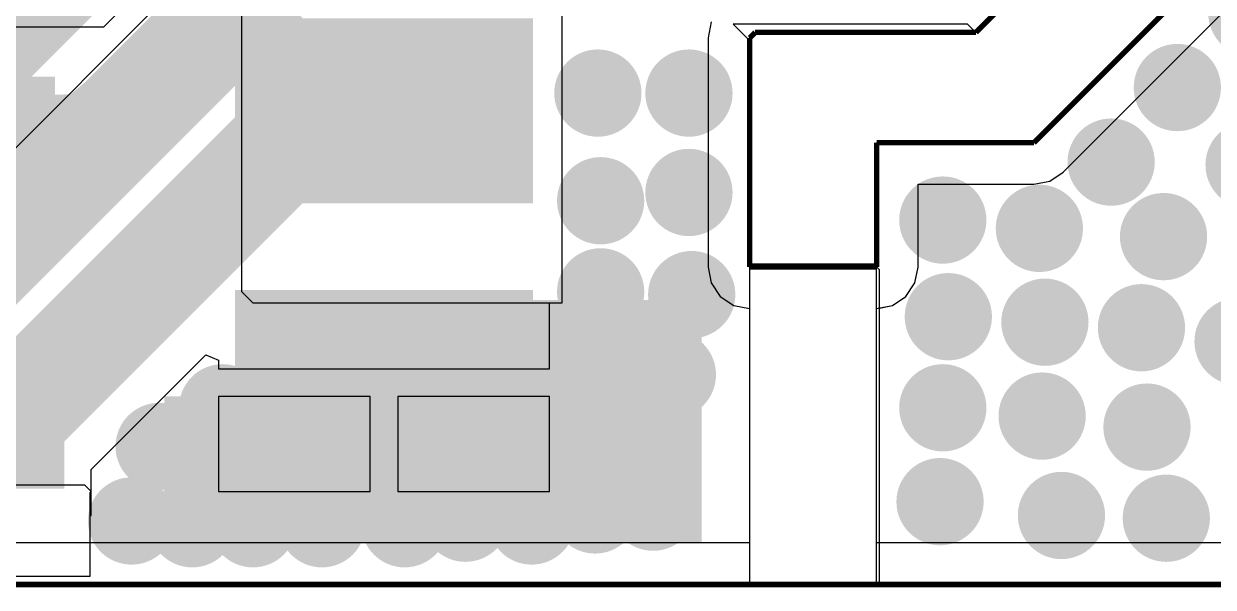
# Model space of a CAD drawing. Extents: x 56.2 to 141.8, y 48 to 96.4.
# Drawn here: x 84.3 to 95.25, y 47.96 to 53.14 of the extents above; entities that cross this region are included whole.
import ezdxf

# ---------------------------------------------------------------- set-up
doc = ezdxf.new("R2010")
doc.units = 0
doc.header["$MEASUREMENT"] = 0
for name, color, linetype in [('BOTTOMLAYER', 5, 'CONTINUOUS'), ('BOTTOMSOLDER', 6, 'CONTINUOUS'), ('KEEPOUTLAYER', 6, 'CONTINUOUS'), ('MULTILAYER', 9, 'CONTINUOUS'), ('TOPLAYER', 1, 'CONTINUOUS'), ('TOPPASTE', 8, 'CONTINUOUS'), ('TOPSOLDER', 216, 'CONTINUOUS')]:
    doc.layers.add(name, color=color, linetype=linetype)

msp = doc.modelspace()

# ---------------------------------------------------------------- linework, layer by layer
at = {"layer": 'BOTTOMLAYER'}
for p, q in [((94.8182, 54.8132), (93.0656, 53.0606)), ((93.599, 52.0446), (95.898104, 54.343704)), ((93.869358, 51.774242), (96.168586, 54.073471)), ((82.242327, 50.015473), (85.849127, 53.622273)), ((90.62956, 53.156117), (90.600456, 53.0098)), ((92.9894, 53.1368), (90.8304, 53.1368)), ((90.8304, 53.1368), (90.9828, 52.9844)), ((93.0656, 53.0606), (92.9894, 53.1368)), ((90.600456, 53.0098), (90.600456, 50.9016)), ((90.9828, 52.9844), (90.9828, 50.927)), ((92.1512, 50.9016), (92.1512, 52.0446)), ((92.1512, 52.0446), (93.599, 52.0446)), ((93.599, 51.662256), (93.745317, 51.69136)), ((93.745317, 51.69136), (93.869358, 51.774242)), ((92.533544, 51.181), (92.533544, 51.662256)), ((92.533544, 51.662256), (93.599, 51.662256)), ((92.533544, 50.9016), (92.533544, 51.181)), ((92.1258, 50.927), (90.9828, 50.927)), ((90.9828, 50.927), (90.9828, 48.006)), ((90.9828, 50.927), (92.1258, 50.927)), ((92.1766, 50.8762), (92.1258, 50.927)), ((92.1258, 50.927), (92.1512, 50.9016)), ((90.600456, 50.9016), (90.62956, 50.755283)), ((92.1766, 47.9806), (92.1766, 50.8762)), ((92.50444, 50.755283), (92.533544, 50.9016)), ((90.62956, 50.755283), (90.712442, 50.631242)), ((92.421558, 50.631242), (92.50444, 50.755283)), ((90.712442, 50.631242), (90.836483, 50.54836)), ((92.297517, 50.54836), (92.421558, 50.631242)), ((90.836483, 50.54836), (90.9828, 50.519256)), ((90.9828, 50.519256), (90.9828, 48.362944)), ((92.1766, 50.524308), (92.297517, 50.54836)), ((92.1766, 48.362944), (92.1766, 50.524308)), ((90.9828, 48.362944), (72.802943, 48.362944)), ((96.840002, 48.362944), (92.1766, 48.362944)), ((90.9828, 48.006), (90.9574, 47.9806)), ((90.9574, 47.9806), (92.1766, 47.9806))]:
    msp.add_line(p, q, dxfattribs=at)
for points, const_width in [([(86.5146, 53.5454), (86.5146, 58.1892)], 1.000001), ([(81.4578, 50.8), (85.0646, 54.4068)], 1.5), ([(85.523123, 52.553923), (86.5146, 53.5454)], 1.000001), ([(82.0928, 49.1236), (85.523123, 52.553923)], 1.000001)]:
    msp.add_lwpolyline(points, dxfattribs=dict(at, const_width=const_width))
at = {"layer": 'BOTTOMLAYER', "const_width": 0.299999}
for points in [[(85.373124, 52.553923, 1), (85.673123, 52.553923, 1)], [(89.4358, 52.5018, 1), (89.7358, 52.5018, 1)], [(90.274, 52.5018, 1), (90.574, 52.5018, 1)], [(94.7698, 52.5526, 1), (95.0698, 52.5526, 1)], [(85.067, 52.2732, 1), (85.367, 52.2732, 1)], [(84.559, 52.087402, 1), (84.859, 52.087402, 1)], [(94.1602, 51.8668, 1), (94.4602, 51.8668, 1)], [(89.4612, 51.5112, 1), (89.7612, 51.5112, 1)], [(90.274, 51.5874, 1), (90.574, 51.5874, 1)], [(92.6108, 51.3334, 1), (92.9108, 51.3334, 1)], [(93.4998, 51.2572, 1), (93.7998, 51.2572, 1)], [(94.6428, 51.181, 1), (94.9428, 51.181, 1)], [(89.4612, 50.673, 1), (89.7612, 50.673, 1)], [(90.2994, 50.6476, 1), (90.5994, 50.6476, 1)], [(92.6616, 50.4444, 1), (92.9616, 50.4444, 1)], [(93.5506, 50.3936, 1), (93.8506, 50.3936, 1)], [(94.4396, 50.3428, 1), (94.7396, 50.3428, 1)], [(95.3286, 50.2158, 1), (95.6286, 50.2158, 1)], [(90.1216, 49.911, 1), (90.4216, 49.911, 1)], [(89.385, 49.7332, 1), (89.685, 49.7332, 1)], [(85.9814, 49.6062, 1), (86.2814, 49.6062, 1)], [(92.6108, 49.6062, 1), (92.9108, 49.6062, 1)], [(93.5252, 49.53, 1), (93.8252, 49.53, 1)], [(94.4904, 49.4284, 1), (94.7904, 49.4284, 1)], [(89.9184, 49.3268, 1), (90.2184, 49.3268, 1)], [(85.3972, 49.2506, 1), (85.6972, 49.2506, 1)], [(89.3088, 49.1998, 1), (89.6088, 49.1998, 1)], [(86.845, 49.149, 1), (87.145, 49.149, 1)], [(87.5308, 49.0982, 1), (87.8308, 49.0982, 1)], [(88.1404, 49.0982, 1), (88.4404, 49.0982, 1)], [(86.1846, 49.022, 1), (86.4846, 49.022, 1)], [(88.7754, 49.0728, 1), (89.0754, 49.0728, 1)], [(89.4104, 48.6664, 1), (89.7104, 48.6664, 1)], [(89.9438, 48.6918, 1), (90.2438, 48.6918, 1)], [(92.5854, 48.7426, 1), (92.8854, 48.7426, 1)], [(85.1432, 48.5648, 1), (85.4432, 48.5648, 1)], [(85.702, 48.5394, 1), (86.002, 48.5394, 1)], [(86.2608, 48.5394, 1), (86.5608, 48.5394, 1)], [(86.8958, 48.5394, 1), (87.1958, 48.5394, 1)], [(87.6578, 48.5394, 1), (87.9578, 48.5394, 1)], [(88.2166, 48.5902, 1), (88.5166, 48.5902, 1)], [(88.8262, 48.5648, 1), (89.1262, 48.5648, 1)], [(93.703, 48.6156, 1), (94.003, 48.6156, 1)], [(94.6682, 48.5902, 1), (94.9682, 48.5902, 1)]]:
    msp.add_lwpolyline(points, format="xyb", close=True, dxfattribs=at)
at = {"layer": 'BOTTOMSOLDER', "const_width": 0.401599}
for points in [[(95.4048, 53.2384, 1), (95.8064, 53.2384, 1)], [(85.322324, 52.553923, 1), (85.723923, 52.553923, 1)], [(89.385, 52.5018, 1), (89.7866, 52.5018, 1)], [(90.2232, 52.5018, 1), (90.6248, 52.5018, 1)], [(94.719, 52.5526, 1), (95.1206, 52.5526, 1)], [(85.0162, 52.2732, 1), (85.4178, 52.2732, 1)], [(84.5082, 52.087402, 1), (84.9098, 52.087402, 1)], [(94.1094, 51.8668, 1), (94.511, 51.8668, 1)], [(95.3794, 51.8414, 1), (95.781, 51.8414, 1)], [(89.4104, 51.5112, 1), (89.812, 51.5112, 1)], [(90.2232, 51.5874, 1), (90.6248, 51.5874, 1)], [(92.56, 51.3334, 1), (92.9616, 51.3334, 1)], [(93.449, 51.2572, 1), (93.8506, 51.2572, 1)], [(94.592, 51.181, 1), (94.9936, 51.181, 1)], [(83.7716, 51.0794, 1), (84.1732, 51.0794, 1)], [(89.4104, 50.673, 1), (89.812, 50.673, 1)], [(90.2486, 50.6476, 1), (90.6502, 50.6476, 1)], [(92.6108, 50.4444, 1), (93.0124, 50.4444, 1)], [(93.4998, 50.3936, 1), (93.9014, 50.3936, 1)], [(94.3888, 50.3428, 1), (94.7904, 50.3428, 1)], [(95.2778, 50.2158, 1), (95.6794, 50.2158, 1)], [(90.0708, 49.911, 1), (90.4724, 49.911, 1)], [(89.3342, 49.7332, 1), (89.7358, 49.7332, 1)], [(85.9306, 49.6062, 1), (86.3322, 49.6062, 1)], [(92.56, 49.6062, 1), (92.9616, 49.6062, 1)], [(93.4744, 49.53, 1), (93.876, 49.53, 1)], [(94.4396, 49.4284, 1), (94.8412, 49.4284, 1)], [(89.8676, 49.3268, 1), (90.2692, 49.3268, 1)], [(85.3464, 49.2506, 1), (85.748, 49.2506, 1)], [(89.258, 49.1998, 1), (89.6596, 49.1998, 1)], [(86.7942, 49.149, 1), (87.1958, 49.149, 1)], [(87.48, 49.0982, 1), (87.8816, 49.0982, 1)], [(88.0896, 49.0982, 1), (88.4912, 49.0982, 1)], [(86.1338, 49.022, 1), (86.5354, 49.022, 1)], [(88.7246, 49.0728, 1), (89.1262, 49.0728, 1)], [(89.3596, 48.6664, 1), (89.7612, 48.6664, 1)], [(89.893, 48.6918, 1), (90.2946, 48.6918, 1)], [(92.5346, 48.7426, 1), (92.9362, 48.7426, 1)], [(85.0924, 48.5648, 1), (85.494, 48.5648, 1)], [(88.1658, 48.5902, 1), (88.5674, 48.5902, 1)], [(88.7754, 48.5648, 1), (89.177, 48.5648, 1)], [(93.6522, 48.6156, 1), (94.0538, 48.6156, 1)], [(94.6174, 48.5902, 1), (95.019, 48.5902, 1)], [(85.6512, 48.5394, 1), (86.0528, 48.5394, 1)], [(86.21, 48.5394, 1), (86.6116, 48.5394, 1)], [(86.845, 48.5394, 1), (87.2466, 48.5394, 1)], [(87.607, 48.5394, 1), (88.0086, 48.5394, 1)]]:
    msp.add_lwpolyline(points, format="xyb", close=True, dxfattribs=at)
at = {"layer": 'KEEPOUTLAYER', "const_width": 0.05}
for points in [[(93.0656, 53.0606), (94.8182, 54.8132)], [(93.599, 52.0446), (95.898228, 54.343828)], [(90.9828, 53.0098), (91.0336, 53.0606)], [(90.9828, 50.9016), (90.9828, 53.0098)], [(91.0336, 53.0606), (93.0656, 53.0606)], [(92.1512, 51.181), (92.1512, 52.0446)], [(92.1512, 52.0446), (93.599, 52.0446)], [(92.1512, 50.9016), (92.1512, 51.181)], [(90.9828, 50.9016), (92.1512, 50.9016)], [(69.4436, 47.9806), (131.6482, 47.9806)]]:
    msp.add_lwpolyline(points, dxfattribs=at)
at = {"layer": 'MULTILAYER', "const_width": 0.299999}
for points in [[(85.373124, 52.553923, 1), (85.673123, 52.553923, 1)], [(89.4358, 52.5018, 1), (89.7358, 52.5018, 1)], [(90.274, 52.5018, 1), (90.574, 52.5018, 1)], [(94.7698, 52.5526, 1), (95.0698, 52.5526, 1)], [(85.067, 52.2732, 1), (85.367, 52.2732, 1)], [(84.559, 52.087402, 1), (84.859, 52.087402, 1)], [(94.1602, 51.8668, 1), (94.4602, 51.8668, 1)], [(89.4612, 51.5112, 1), (89.7612, 51.5112, 1)], [(90.274, 51.5874, 1), (90.574, 51.5874, 1)], [(92.6108, 51.3334, 1), (92.9108, 51.3334, 1)], [(93.4998, 51.2572, 1), (93.7998, 51.2572, 1)], [(94.6428, 51.181, 1), (94.9428, 51.181, 1)], [(89.4612, 50.673, 1), (89.7612, 50.673, 1)], [(90.2994, 50.6476, 1), (90.5994, 50.6476, 1)], [(92.6616, 50.4444, 1), (92.9616, 50.4444, 1)], [(93.5506, 50.3936, 1), (93.8506, 50.3936, 1)], [(94.4396, 50.3428, 1), (94.7396, 50.3428, 1)], [(95.3286, 50.2158, 1), (95.6286, 50.2158, 1)], [(90.1216, 49.911, 1), (90.4216, 49.911, 1)], [(89.385, 49.7332, 1), (89.685, 49.7332, 1)], [(85.9814, 49.6062, 1), (86.2814, 49.6062, 1)], [(92.6108, 49.6062, 1), (92.9108, 49.6062, 1)], [(93.5252, 49.53, 1), (93.8252, 49.53, 1)], [(94.4904, 49.4284, 1), (94.7904, 49.4284, 1)], [(89.9184, 49.3268, 1), (90.2184, 49.3268, 1)], [(85.3972, 49.2506, 1), (85.6972, 49.2506, 1)], [(89.3088, 49.1998, 1), (89.6088, 49.1998, 1)], [(86.845, 49.149, 1), (87.145, 49.149, 1)], [(87.5308, 49.0982, 1), (87.8308, 49.0982, 1)], [(88.1404, 49.0982, 1), (88.4404, 49.0982, 1)], [(86.1846, 49.022, 1), (86.4846, 49.022, 1)], [(88.7754, 49.0728, 1), (89.0754, 49.0728, 1)], [(89.4104, 48.6664, 1), (89.7104, 48.6664, 1)], [(89.9438, 48.6918, 1), (90.2438, 48.6918, 1)], [(92.5854, 48.7426, 1), (92.8854, 48.7426, 1)], [(85.1432, 48.5648, 1), (85.4432, 48.5648, 1)], [(85.702, 48.5394, 1), (86.002, 48.5394, 1)], [(86.2608, 48.5394, 1), (86.5608, 48.5394, 1)], [(86.8958, 48.5394, 1), (87.1958, 48.5394, 1)], [(87.6578, 48.5394, 1), (87.9578, 48.5394, 1)], [(88.2166, 48.5902, 1), (88.5166, 48.5902, 1)], [(88.8262, 48.5648, 1), (89.1262, 48.5648, 1)], [(93.703, 48.6156, 1), (94.003, 48.6156, 1)], [(94.6682, 48.5902, 1), (94.9682, 48.5902, 1)]]:
    msp.add_lwpolyline(points, format="xyb", close=True, dxfattribs=at)
at = {"layer": 'TOPLAYER'}
for p, q in [((86.3054, 60.94809), (86.3054, 50.6768)), ((89.2556, 50.5714), (89.2556, 60.6806)), ((89.2556, 50.5714), (89.2556, 60.6806)), ((93.0656, 53.0606), (94.8182, 54.8132)), ((95.898228, 54.343828), (93.599, 52.0446)), ((85.0392, 53.1114), (85.9282, 54.0004)), ((93.869358, 51.774242), (96.168586, 54.073471)), ((81.8388, 53.1114), (85.0392, 53.1114)), ((90.62956, 53.156117), (90.600456, 53.0098)), ((90.600456, 53.0098), (90.600456, 50.9016)), ((90.9828, 53.0098), (91.0336, 53.0606)), ((90.9828, 50.9016), (90.9828, 53.0098)), ((91.0336, 53.0606), (93.0656, 53.0606)), ((93.599, 52.0446), (92.1512, 52.0446)), ((92.1512, 52.0446), (92.1512, 50.9016)), ((93.599, 51.662256), (93.745317, 51.69136)), ((93.745317, 51.69136), (93.869358, 51.774242)), ((92.533544, 51.181), (92.533544, 51.662256)), ((92.533544, 51.662256), (93.599, 51.662256)), ((92.533544, 50.9016), (92.533544, 51.181)), ((90.600456, 50.9016), (90.62956, 50.755283)), ((92.1512, 50.9016), (90.9828, 50.9016)), ((90.9828, 50.9016), (90.9828, 47.9806)), ((92.1512, 50.9016), (90.9828, 50.9016)), ((92.1512, 47.9806), (92.1512, 50.9016)), ((92.50444, 50.755283), (92.533544, 50.9016)), ((90.62956, 50.755283), (90.712442, 50.631242)), ((92.421558, 50.631242), (92.50444, 50.755283)), ((86.3054, 50.6768), (86.4108, 50.5714)), ((90.712442, 50.631242), (90.836483, 50.54836)), ((92.297517, 50.54836), (92.421558, 50.631242)), ((86.4108, 50.5714), (89.2556, 50.5714)), ((89.1413, 49.9656), (89.1413, 50.5714)), ((89.1413, 50.5714), (89.2556, 50.5714)), ((90.836483, 50.54836), (90.9828, 50.519256)), ((90.9828, 50.519256), (90.9828, 48.362944)), ((92.1512, 50.519256), (92.297517, 50.54836)), ((92.1512, 48.362944), (92.1512, 50.519256)), ((84.922398, 49.038944), (85.975967, 50.092513)), ((85.975967, 50.092513), (86.0933, 50.043911)), ((86.0933, 50.043911), (86.0933, 49.9656)), ((86.0933, 49.9656), (89.1413, 49.9656)), ((87.4903, 49.7116), (86.0933, 49.7116)), ((86.0933, 49.7116), (86.0933, 48.834601)), ((87.4903, 48.834601), (87.4903, 49.7116)), ((89.1413, 49.7116), (87.7443, 49.7116)), ((87.7443, 49.7116), (87.7443, 48.834601)), ((89.1413, 48.834601), (89.1413, 49.7116)), ((84.922398, 48.613802), (84.922398, 49.038944)), ((84.861999, 48.895), (81.534, 48.895)), ((84.922398, 48.834601), (84.861999, 48.895)), ((84.9122, 48.824403), (84.922398, 48.834601)), ((86.0933, 48.834601), (87.4903, 48.834601)), ((87.7443, 48.834601), (89.1413, 48.834601)), ((84.9122, 48.0568), (84.9122, 48.824403)), ((84.9122, 48.362944), (84.9122, 48.613802)), ((84.9122, 48.613802), (84.922398, 48.613802)), ((90.9828, 48.362944), (84.9122, 48.362944)), ((128.698737, 48.362944), (92.1512, 48.362944)), ((81.534, 48.0568), (84.9122, 48.0568)), ((90.9828, 47.9806), (92.1512, 47.9806))]:
    msp.add_line(p, q, dxfattribs=at)
for points, const_width in [([(85.523123, 52.553923), (85.6488, 52.6796)], 0.800001), ([(84.154198, 49.483198), (87.0912, 52.4202)], 1.000001), ([(85.056602, 52.087402), (85.523123, 52.553923)], 0.800001), ([(83.9978, 52.087402), (84.709, 52.087402)], 0.800001), ([(84.709, 52.087402), (85.056602, 52.087402)], 0.800001), ([(86.9588, 52.3386), (87.6173, 52.3386)], 0.254)]:
    msp.add_lwpolyline(points, dxfattribs=dict(at, const_width=const_width))
for points, const_width in [([(85.593834, 52.483212, -0.198912), (84.638264, 52.087402)], 0.800001), ([(85.593834, 52.483212, -0.198912), (84.638264, 52.087402)], 0.800001), ([(85.597992, 52.487629, -0.214733), (84.709041, 52.087402)], 0.800001), ([(85.597992, 52.487629, -0.214733), (84.709041, 52.087402)], 0.800001), ([(85.597992, 52.487629, -0.214733), (84.709041, 52.087402)], 0.800001), ([(85.597992, 52.487629, -0.214733), (84.709041, 52.087402)], 0.800001), ([(85.597992, 52.487629, -0.214733), (84.709041, 52.087402)], 0.800001), ([(85.597992, 52.487629, -0.214733), (84.709041, 52.087402)], 0.800001), ([(85.597992, 52.487629, -0.214733), (84.709041, 52.087402)], 0.800001), ([(85.597992, 52.487629, -0.214733), (84.709041, 52.087402)], 0.800001), ([(85.597992, 52.487629, -0.214733), (84.709041, 52.087402)], 0.800001), ([(85.597992, 52.487629, -0.214733), (84.709041, 52.087402)], 0.800001), ([(85.597992, 52.487629, -0.214733), (84.709041, 52.087402)], 0.800001), ([(85.597992, 52.487629, -0.214733), (84.709041, 52.087402)], 0.800001), ([(85.131681, 52.162481, -0.198912), (84.709, 51.987402)], 0.800001), ([(85.131681, 52.162481, -0.198912), (84.709, 51.987402)], 0.800001), ([(85.131681, 52.162481, -0.198912), (84.709, 51.987402)], 0.800001), ([(85.131681, 52.162481, -0.198912), (84.709, 51.987402)], 0.800001), ([(85.131681, 52.162481, -0.198912), (84.709, 51.987402)], 0.800001), ([(85.131681, 52.162481, -0.198912), (84.709, 51.987402)], 0.800001), ([(85.131681, 52.162481, -0.198912), (84.709, 51.987402)], 0.800001), ([(85.131681, 52.162481, -0.198912), (84.709, 51.987402)], 0.800001), ([(85.131681, 52.162481, -0.198912), (84.709, 51.987402)], 0.800001), ([(85.131681, 52.162481, -0.198912), (84.709, 51.987402)], 0.800001), ([(85.131681, 52.162481, -0.198912), (84.709, 51.987402)], 0.800001), ([(85.131681, 52.162481, -0.198912), (84.709, 51.987402)], 0.800001), ([(85.131681, 52.162481, -0.198912), (84.709, 51.987402)], 0.800001), ([(86.520815, 51.849812, -0.198912), (87.097298, 52.0886)], 1.000001), ([(86.520815, 51.849812, -0.198912), (87.097298, 52.0886)], 1.000001), ([(86.520815, 51.849812, -0.198912), (87.097298, 52.0886)], 1.000001), ([(86.520815, 51.849812, -0.198912), (87.097298, 52.0886)], 1.000001), ([(86.520815, 51.849812, -0.198912), (87.097298, 52.0886)], 1.000001), ([(86.520815, 51.849812, -0.198912), (87.097298, 52.0886)], 1.000001), ([(86.520815, 51.849812, -0.198912), (87.097298, 52.0886)], 1.000001), ([(86.520815, 51.849812, -0.198912), (87.097298, 52.0886)], 1.000001), ([(86.520815, 51.849812, -0.198912), (87.097298, 52.0886)], 1.000001), ([(86.520815, 51.849812, -0.198912), (87.097298, 52.0886)], 1.000001), ([(86.520815, 51.849812, -0.198912), (87.097298, 52.0886)], 1.000001), ([(86.520815, 51.849812, -0.198912), (87.097298, 52.0886)], 1.000001), ([(86.520815, 51.849812, -0.198912), (87.097298, 52.0886)], 1.000001), ([(86.520815, 51.849812, -0.198912), (87.097298, 52.0886)], 1.000001)]:
    msp.add_lwpolyline(points, format="xyb", dxfattribs=dict(at, const_width=const_width))
for points, const_width in [([(85.393835, 52.483212, 1), (85.793834, 52.483212, 1)], 0.399999), ([(85.393835, 52.483212, 1), (85.793834, 52.483212, 1)], 0.399999), ([(85.397993, 52.487629, 1), (85.797992, 52.487629, 1)], 0.399999), ([(85.397993, 52.487629, 1), (85.797992, 52.487629, 1)], 0.399999), ([(85.397993, 52.487629, 1), (85.797992, 52.487629, 1)], 0.399999), ([(85.397993, 52.487629, 1), (85.797992, 52.487629, 1)], 0.399999), ([(85.397993, 52.487629, 1), (85.797992, 52.487629, 1)], 0.399999), ([(85.397993, 52.487629, 1), (85.797992, 52.487629, 1)], 0.399999), ([(85.397993, 52.487629, 1), (85.797992, 52.487629, 1)], 0.399999), ([(85.397993, 52.487629, 1), (85.797992, 52.487629, 1)], 0.399999), ([(85.397993, 52.487629, 1), (85.797992, 52.487629, 1)], 0.399999), ([(85.397993, 52.487629, 1), (85.797992, 52.487629, 1)], 0.399999), ([(85.397993, 52.487629, 1), (85.797992, 52.487629, 1)], 0.399999), ([(85.397993, 52.487629, 1), (85.797992, 52.487629, 1)], 0.399999), ([(85.373124, 52.553923, 1), (85.673123, 52.553923, 1)], 0.299999), ([(89.4358, 52.5018, 1), (89.7358, 52.5018, 1)], 0.299999), ([(90.274, 52.5018, 1), (90.574, 52.5018, 1)], 0.299999), ([(94.7698, 52.5526, 1), (95.0698, 52.5526, 1)], 0.299999), ([(84.931682, 52.162481, 1), (85.331681, 52.162481, 1)], 0.399999), ([(84.931682, 52.162481, 1), (85.331681, 52.162481, 1)], 0.399999), ([(84.931682, 52.162481, 1), (85.331681, 52.162481, 1)], 0.399999), ([(84.931682, 52.162481, 1), (85.331681, 52.162481, 1)], 0.399999), ([(84.931682, 52.162481, 1), (85.331681, 52.162481, 1)], 0.399999), ([(84.931682, 52.162481, 1), (85.331681, 52.162481, 1)], 0.399999), ([(84.931682, 52.162481, 1), (85.331681, 52.162481, 1)], 0.399999), ([(84.931682, 52.162481, 1), (85.331681, 52.162481, 1)], 0.399999), ([(84.931682, 52.162481, 1), (85.331681, 52.162481, 1)], 0.399999), ([(84.931682, 52.162481, 1), (85.331681, 52.162481, 1)], 0.399999), ([(84.931682, 52.162481, 1), (85.331681, 52.162481, 1)], 0.399999), ([(84.931682, 52.162481, 1), (85.331681, 52.162481, 1)], 0.399999), ([(84.931682, 52.162481, 1), (85.331681, 52.162481, 1)], 0.399999), ([(85.067, 52.2732, 1), (85.367, 52.2732, 1)], 0.299999), ([(86.847299, 52.0886, 1), (87.347298, 52.0886, 1)], 0.499999), ([(86.847299, 52.0886, 1), (87.347298, 52.0886, 1)], 0.499999), ([(86.847299, 52.0886, 1), (87.347298, 52.0886, 1)], 0.499999), ([(86.847299, 52.0886, 1), (87.347298, 52.0886, 1)], 0.499999), ([(86.847299, 52.0886, 1), (87.347298, 52.0886, 1)], 0.499999), ([(86.847299, 52.0886, 1), (87.347298, 52.0886, 1)], 0.499999), ([(86.847299, 52.0886, 1), (87.347298, 52.0886, 1)], 0.499999), ([(86.847299, 52.0886, 1), (87.347298, 52.0886, 1)], 0.499999), ([(86.847299, 52.0886, 1), (87.347298, 52.0886, 1)], 0.499999), ([(86.847299, 52.0886, 1), (87.347298, 52.0886, 1)], 0.499999), ([(86.847299, 52.0886, 1), (87.347298, 52.0886, 1)], 0.499999), ([(86.847299, 52.0886, 1), (87.347298, 52.0886, 1)], 0.499999), ([(86.847299, 52.0886, 1), (87.347298, 52.0886, 1)], 0.499999), ([(86.847299, 52.0886, 1), (87.347298, 52.0886, 1)], 0.499999), ([(84.438264, 52.087402, 1), (84.838263, 52.087402, 1)], 0.399999), ([(84.438264, 52.087402, 1), (84.838263, 52.087402, 1)], 0.399999), ([(84.509041, 52.087402, 1), (84.90904, 52.087402, 1)], 0.399999), ([(84.509041, 52.087402, 1), (84.90904, 52.087402, 1)], 0.399999), ([(84.509041, 52.087402, 1), (84.90904, 52.087402, 1)], 0.399999), ([(84.509041, 52.087402, 1), (84.90904, 52.087402, 1)], 0.399999), ([(84.509041, 52.087402, 1), (84.90904, 52.087402, 1)], 0.399999), ([(84.509041, 52.087402, 1), (84.90904, 52.087402, 1)], 0.399999), ([(84.509041, 52.087402, 1), (84.90904, 52.087402, 1)], 0.399999), ([(84.509041, 52.087402, 1), (84.90904, 52.087402, 1)], 0.399999), ([(84.509041, 52.087402, 1), (84.90904, 52.087402, 1)], 0.399999), ([(84.509041, 52.087402, 1), (84.90904, 52.087402, 1)], 0.399999), ([(84.509041, 52.087402, 1), (84.90904, 52.087402, 1)], 0.399999), ([(84.509041, 52.087402, 1), (84.90904, 52.087402, 1)], 0.399999), ([(84.509, 51.987402, 1), (84.909, 51.987402, 1)], 0.399999), ([(84.509, 51.987402, 1), (84.909, 51.987402, 1)], 0.399999), ([(84.509, 51.987402, 1), (84.909, 51.987402, 1)], 0.399999), ([(84.509, 51.987402, 1), (84.909, 51.987402, 1)], 0.399999), ([(84.509, 51.987402, 1), (84.909, 51.987402, 1)], 0.399999), ([(84.509, 51.987402, 1), (84.909, 51.987402, 1)], 0.399999), ([(84.509, 51.987402, 1), (84.909, 51.987402, 1)], 0.399999), ([(84.509, 51.987402, 1), (84.909, 51.987402, 1)], 0.399999), ([(84.509, 51.987402, 1), (84.909, 51.987402, 1)], 0.399999), ([(84.509, 51.987402, 1), (84.909, 51.987402, 1)], 0.399999), ([(84.509, 51.987402, 1), (84.909, 51.987402, 1)], 0.399999), ([(84.509, 51.987402, 1), (84.909, 51.987402, 1)], 0.399999), ([(84.509, 51.987402, 1), (84.909, 51.987402, 1)], 0.399999), ([(84.559, 52.087402, 1), (84.859, 52.087402, 1)], 0.299999), ([(86.270816, 51.849812, 1), (86.770815, 51.849812, 1)], 0.499999), ([(86.270816, 51.849812, 1), (86.770815, 51.849812, 1)], 0.499999), ([(86.270816, 51.849812, 1), (86.770815, 51.849812, 1)], 0.499999), ([(86.270816, 51.849812, 1), (86.770815, 51.849812, 1)], 0.499999), ([(86.270816, 51.849812, 1), (86.770815, 51.849812, 1)], 0.499999), ([(86.270816, 51.849812, 1), (86.770815, 51.849812, 1)], 0.499999), ([(86.270816, 51.849812, 1), (86.770815, 51.849812, 1)], 0.499999), ([(86.270816, 51.849812, 1), (86.770815, 51.849812, 1)], 0.499999), ([(86.270816, 51.849812, 1), (86.770815, 51.849812, 1)], 0.499999), ([(86.270816, 51.849812, 1), (86.770815, 51.849812, 1)], 0.499999), ([(86.270816, 51.849812, 1), (86.770815, 51.849812, 1)], 0.499999), ([(86.270816, 51.849812, 1), (86.770815, 51.849812, 1)], 0.499999), ([(86.270816, 51.849812, 1), (86.770815, 51.849812, 1)], 0.499999), ([(86.270816, 51.849812, 1), (86.770815, 51.849812, 1)], 0.499999), ([(94.1602, 51.8668, 1), (94.4602, 51.8668, 1)], 0.299999), ([(89.4612, 51.5112, 1), (89.7612, 51.5112, 1)], 0.299999), ([(90.274, 51.5874, 1), (90.574, 51.5874, 1)], 0.299999), ([(92.6108, 51.3334, 1), (92.9108, 51.3334, 1)], 0.299999), ([(93.4998, 51.2572, 1), (93.7998, 51.2572, 1)], 0.299999), ([(94.6428, 51.181, 1), (94.9428, 51.181, 1)], 0.299999), ([(89.4612, 50.673, 1), (89.7612, 50.673, 1)], 0.299999), ([(90.2994, 50.6476, 1), (90.5994, 50.6476, 1)], 0.299999), ([(92.6616, 50.4444, 1), (92.9616, 50.4444, 1)], 0.299999), ([(93.5506, 50.3936, 1), (93.8506, 50.3936, 1)], 0.299999), ([(94.4396, 50.3428, 1), (94.7396, 50.3428, 1)], 0.299999), ([(95.3286, 50.2158, 1), (95.6286, 50.2158, 1)], 0.299999), ([(90.1216, 49.911, 1), (90.4216, 49.911, 1)], 0.299999), ([(89.385, 49.7332, 1), (89.685, 49.7332, 1)], 0.299999), ([(85.9814, 49.6062, 1), (86.2814, 49.6062, 1)], 0.299999), ([(92.6108, 49.6062, 1), (92.9108, 49.6062, 1)], 0.299999), ([(93.5252, 49.53, 1), (93.8252, 49.53, 1)], 0.299999), ([(94.4904, 49.4284, 1), (94.7904, 49.4284, 1)], 0.299999), ([(89.9184, 49.3268, 1), (90.2184, 49.3268, 1)], 0.299999), ([(85.3972, 49.2506, 1), (85.6972, 49.2506, 1)], 0.299999), ([(89.3088, 49.1998, 1), (89.6088, 49.1998, 1)], 0.299999), ([(86.845, 49.149, 1), (87.145, 49.149, 1)], 0.299999), ([(87.5308, 49.0982, 1), (87.8308, 49.0982, 1)], 0.299999), ([(88.1404, 49.0982, 1), (88.4404, 49.0982, 1)], 0.299999), ([(86.1846, 49.022, 1), (86.4846, 49.022, 1)], 0.299999), ([(88.7754, 49.0728, 1), (89.0754, 49.0728, 1)], 0.299999), ([(89.4104, 48.6664, 1), (89.7104, 48.6664, 1)], 0.299999), ([(89.9438, 48.6918, 1), (90.2438, 48.6918, 1)], 0.299999), ([(92.5854, 48.7426, 1), (92.8854, 48.7426, 1)], 0.299999), ([(85.1432, 48.5648, 1), (85.4432, 48.5648, 1)], 0.299999), ([(85.702, 48.5394, 1), (86.002, 48.5394, 1)], 0.299999), ([(86.2608, 48.5394, 1), (86.5608, 48.5394, 1)], 0.299999), ([(86.8958, 48.5394, 1), (87.1958, 48.5394, 1)], 0.299999), ([(87.6578, 48.5394, 1), (87.9578, 48.5394, 1)], 0.299999), ([(88.2166, 48.5902, 1), (88.5166, 48.5902, 1)], 0.299999), ([(88.8262, 48.5648, 1), (89.1262, 48.5648, 1)], 0.299999), ([(93.703, 48.6156, 1), (94.003, 48.6156, 1)], 0.299999), ([(94.6682, 48.5902, 1), (94.9682, 48.5902, 1)], 0.299999)]:
    msp.add_lwpolyline(points, format="xyb", close=True, dxfattribs=dict(at, const_width=const_width))
for points in [[(84.235559, 50.926169), (85.967306, 52.369293), (83.669266, 51.605718), (85.401013, 53.048842)], [(88.8873, 51.588601), (88.8873, 53.088598), (86.3473, 51.588601), (86.3473, 53.088598)], [(84.487799, 51.622401), (84.487799, 52.552402), (83.507801, 51.622401), (83.507801, 52.552402)], [(83.5152, 50.7746), (84.4296, 50.7746), (83.5152, 52.5018), (84.4296, 52.5018)], [(84.426412, 50.926368), (83.719947, 51.746777), (83.410453, 50.051515), (82.703987, 50.871925)], [(88.8873, 49.088601), (88.8873, 50.588598), (86.3473, 49.088601), (86.3473, 50.588598)], [(86.3854, 48.362944), (90.54051, 48.362944), (86.3854, 50.596797), (90.54051, 50.596797)], [(84.572399, 49.943799), (83.642398, 49.943799), (84.572399, 48.963801), (83.642398, 48.963801)], [(85.595054, 48.5394), (87.0458, 48.5394), (85.595054, 49.7116), (87.0458, 49.7116)]]:
    msp.add_solid(points, dxfattribs=at)
at = {"layer": 'TOPPASTE'}
for points in [[(88.8873, 51.588601), (88.8873, 53.088598), (86.3473, 51.588601), (86.3473, 53.088598)], [(84.487799, 51.622401), (84.487799, 52.552402), (83.507801, 51.622401), (83.507801, 52.552402)], [(88.8873, 49.088601), (88.8873, 50.588598), (86.3473, 49.088601), (86.3473, 50.588598)], [(84.572399, 49.943799), (83.642398, 49.943799), (84.572399, 48.963801), (83.642398, 48.963801)]]:
    msp.add_solid(points, dxfattribs=at)
at = {"layer": 'TOPSOLDER', "const_width": 0.401599}
for points in [[(95.4048, 53.2384, 1), (95.8064, 53.2384, 1)], [(85.322324, 52.553923, 1), (85.723923, 52.553923, 1)], [(89.385, 52.5018, 1), (89.7866, 52.5018, 1)], [(90.2232, 52.5018, 1), (90.6248, 52.5018, 1)], [(94.719, 52.5526, 1), (95.1206, 52.5526, 1)], [(85.0162, 52.2732, 1), (85.4178, 52.2732, 1)], [(84.5082, 52.087402, 1), (84.9098, 52.087402, 1)], [(94.1094, 51.8668, 1), (94.511, 51.8668, 1)], [(95.3794, 51.8414, 1), (95.781, 51.8414, 1)], [(89.4104, 51.5112, 1), (89.812, 51.5112, 1)], [(90.2232, 51.5874, 1), (90.6248, 51.5874, 1)], [(92.56, 51.3334, 1), (92.9616, 51.3334, 1)], [(93.449, 51.2572, 1), (93.8506, 51.2572, 1)], [(94.592, 51.181, 1), (94.9936, 51.181, 1)], [(83.7716, 51.0794, 1), (84.1732, 51.0794, 1)], [(89.4104, 50.673, 1), (89.812, 50.673, 1)], [(90.2486, 50.6476, 1), (90.6502, 50.6476, 1)], [(92.6108, 50.4444, 1), (93.0124, 50.4444, 1)], [(93.4998, 50.3936, 1), (93.9014, 50.3936, 1)], [(94.3888, 50.3428, 1), (94.7904, 50.3428, 1)], [(95.2778, 50.2158, 1), (95.6794, 50.2158, 1)], [(90.0708, 49.911, 1), (90.4724, 49.911, 1)], [(89.3342, 49.7332, 1), (89.7358, 49.7332, 1)], [(85.9306, 49.6062, 1), (86.3322, 49.6062, 1)], [(92.56, 49.6062, 1), (92.9616, 49.6062, 1)], [(93.4744, 49.53, 1), (93.876, 49.53, 1)], [(94.4396, 49.4284, 1), (94.8412, 49.4284, 1)], [(89.8676, 49.3268, 1), (90.2692, 49.3268, 1)], [(85.3464, 49.2506, 1), (85.748, 49.2506, 1)], [(89.258, 49.1998, 1), (89.6596, 49.1998, 1)], [(86.7942, 49.149, 1), (87.1958, 49.149, 1)], [(87.48, 49.0982, 1), (87.8816, 49.0982, 1)], [(88.0896, 49.0982, 1), (88.4912, 49.0982, 1)], [(86.1338, 49.022, 1), (86.5354, 49.022, 1)], [(88.7246, 49.0728, 1), (89.1262, 49.0728, 1)], [(89.3596, 48.6664, 1), (89.7612, 48.6664, 1)], [(89.893, 48.6918, 1), (90.2946, 48.6918, 1)], [(92.5346, 48.7426, 1), (92.9362, 48.7426, 1)], [(85.0924, 48.5648, 1), (85.494, 48.5648, 1)], [(88.1658, 48.5902, 1), (88.5674, 48.5902, 1)], [(88.7754, 48.5648, 1), (89.177, 48.5648, 1)], [(93.6522, 48.6156, 1), (94.0538, 48.6156, 1)], [(94.6174, 48.5902, 1), (95.019, 48.5902, 1)], [(85.6512, 48.5394, 1), (86.0528, 48.5394, 1)], [(86.21, 48.5394, 1), (86.6116, 48.5394, 1)], [(86.845, 48.5394, 1), (87.2466, 48.5394, 1)], [(87.607, 48.5394, 1), (88.0086, 48.5394, 1)]]:
    msp.add_lwpolyline(points, format="xyb", close=True, dxfattribs=at)
at = {"layer": 'TOPSOLDER'}
for points in [[(84.589399, 53.060803), (84.589399, 54.194004), (83.406201, 53.060803), (83.406201, 54.194004)], [(88.9889, 51.487001), (88.9889, 53.190198), (86.2457, 51.487001), (86.2457, 53.190198)], [(84.589399, 51.520801), (84.589399, 52.654002), (83.406201, 51.520801), (83.406201, 52.654002)], [(88.9889, 48.987001), (88.9889, 50.690198), (86.2457, 48.987001), (86.2457, 50.690198)], [(84.673999, 50.045399), (83.540798, 50.045399), (84.673999, 48.862201), (83.540798, 48.862201)]]:
    msp.add_solid(points, dxfattribs=at)

doc.saveas('drawing.dxf')
